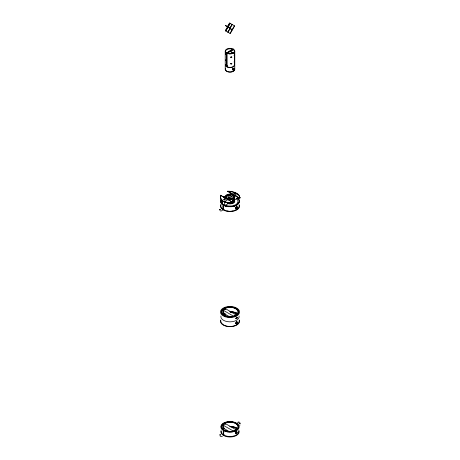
<?xml version="1.0" encoding="UTF-8"?>
<svg xmlns="http://www.w3.org/2000/svg" width="460" height="460" viewBox="0 0 460 460"><rect width="100%" height="100%" fill="white"/><g stroke="black" fill="none" stroke-linecap="round" stroke-linejoin="round"><path stroke-width="0.69" d="M226.504 197.162L226.504 196.311L231.012 198.869L232.576 198.335L233.496 197.438L228.988 194.833L228.988 195.552M231.012 199.094L233.496 197.662M224.744 200.117C225.935 200.485 223.761 199.295 225.371 199.801M234.381 55.085L234.14 55.666M234.381 61.611L234.203 62.238M227.579 191.205A9.556 4.473 8 0 1 236.773 193.338A9.556 4.473 8 0 1 239.298 197.967L239.234 198.22M225.319 53.923L225.549 53.343M225.319 60.438L225.549 59.857M234.68 55.303L234.462 55.884M234.68 61.83L234.462 62.399M234.14 55.372L234.341 54.815M234.14 61.893L234.341 61.329M225.59 53.711L225.377 54.234M234.41 55.533L234.634 54.987M234.41 62.048L234.634 61.502M225.59 60.231L225.388 60.737M235.302 192.918L235.405 192.964A9.413 4.393 8.1 0 1 237.883 194.396A9.568 4.479 8 0 1 239.223 198.277L227.596 191.228L239.252 197.955M224.497 199.83L224.928 199.531M239.976 424.862L239.752 425.379M223.14 207.684L223.14 207.167M223.416 433.216L223.623 432.814M231.834 57.322L231.299 57.609L230.678 57.287M231.834 63.836L231.299 64.13L230.678 63.802M231.564 57.166L231.012 57.442M231.564 63.681L230.995 63.992M223.623 433.331L223.416 432.699M227.533 26.496L229.552 23L234.646 25.944L230.259 33.54L225.342 30.694L229.724 23.103M225.515 30.797L227.533 27.301M225.63 30.86L230.011 23.27M225.877 31.004L230.259 23.408M232.03 24.432L230.011 27.928L225.515 25.329L225.342 25.633L232.202 29.595M227.821 32.125L232.202 24.535M227.993 32.229L230.011 28.738L232.03 29.9M230.011 33.396L234.399 25.8M230.983 57.166L231.846 57.011M230.983 63.681L231.846 63.532M230.678 56.988L231.575 56.856M230.678 63.503L231.575 63.371M236.779 206.707L236.779 207.782L235.75 208.529M236.779 430.18L235.98 430.79L236.779 430.359M236.658 433.147C235.347 434.171 237.826 432.526 236.779 431.791M236.779 207.782L235.675 208.575M222.536 210.381L220.903 211.1L219.788 210.456M236.779 315.365L225.705 308.792C222.669 309.315 223.428 311.863 223.221 313.087L229.454 316.687M222.117 204.269L222.117 200.635L225.618 197.949M228.097 203.677L224.595 205.7L224.595 202.066L228.097 199.381M237.561 422.337L238.815 421.912L239.936 422.562M238.038 423.073L238.567 422.815M222.439 436.212L221.001 436.615L219.978 435.815M232.49 201.963L233.496 201.014L233.496 199.899M232.576 201.917L233.427 201.141L233.214 200.853M235.675 430.974L235.186 431.233L235.75 430.928M233.22 49.03L226.469 52.929L226.469 66.033L227.113 65.734M232.973 49.456L226.717 53.072L226.78 66.211L227.205 66.016M226.78 53.107L233.53 49.208M233.283 49.64L227.027 53.251L227.027 66.096M228.994 194.568L231.006 193.407M231.903 194.321L235.405 193.189M234.295 431.612L234.841 431.394L234.295 431.791M237.952 194.453L234.381 195.753L234.381 200.336M229.252 194.793C229.868 196.265 227.821 195.414 229.017 195.034M235.094 194.189L235.48 194.091L234.657 194.005M224.589 202.072A9.568 6.4 -9.5 0 0 232.472 202.176L220.765 195.425A9.568 6.4 -9.6 0 0 222.105 200.64A9.401 6.296 -9.7 0 0 224.595 202.066L224.698 202.107M235.33 193.838L235.445 193.913M226.061 198.415L226.061 198.415A4.778 2.76 0 0 1 226.619 194.902A4.778 2.76 0 0 1 232.708 194.58L233.939 195.287A4.778 2.76 0 0 1 233.381 198.8A4.778 2.76 0 0 1 227.292 199.123L226.188 198.519L227.292 199.123M232.754 194.597L233.939 195.287M230.155 51.158L233.381 53.021M230.155 51.445L233.134 53.164M228.591 197.432L229.649 198.041M232.823 201.382L232.467 201.175A0.914 0.408 -50.5 0 1 233.128 200.226M220.765 195.425L232.472 202.181M236.279 206.741L236.756 207.017M236.233 208.219L236.756 208.524M233.605 316.216L223.221 310.224L225.705 308.792L225.705 309.327M229.454 431.681L223.221 428.082L223.221 425.218A8.021 4.635 0 0 1 225.705 423.786L236.083 429.778M233.605 431.21L223.221 425.218A0.92 0.586 -66 0 0 223.33 426.334M223.226 207.437L223.347 207.799M237.883 194.396L237.883 194.85M237.883 196.817L237.883 198.03L234.381 200.048A4.778 2.76 0 0 1 233.122 203.234A4.778 2.76 0 0 1 227.487 203.492M236.779 317.153L236.779 318.05M236.779 321.845L236.779 322.92A8.021 4.635 0 0 1 235.675 323.714M234.778 51.14A4.778 2.76 0 0 1 227.505 53.423A4.778 2.76 0 0 1 227.717 48.645A4.778 2.76 0 0 1 234.778 51.14L234.778 69.397M234.427 51.353L234.427 64.814M234.295 316.796L234.295 316.618A8.021 4.635 0 0 0 236.779 315.186M233.496 197.484L233.496 198.553M231.012 199.542L230.748 198.91A3.64 2.099 0 0 1 226.372 196.995A3.64 2.099 0 0 1 230.247 194.752A3.64 2.099 0 0 1 233.565 197.282M229.845 50.979L229.845 51.807M226.504 196.983L226.504 198.501M225.705 423.786L225.705 424.321M225.222 51.066L225.222 69.397M223.221 428.082A8.021 4.635 0 0 1 223.6 427.771M239.292 204.717A9.556 5.52 0 0 1 229.77 211.531A9.556 5.52 0 0 1 220.829 204.458M237.481 197.714A9.556 5.52 0 0 1 237.044 204.878A9.556 5.52 0 0 1 224.716 205.746A9.556 5.52 0 0 1 221.306 198.852M223.554 197.07A9.556 5.52 0 0 1 225.992 196.138M222.991 207.161A5.169 3.341 58 0 1 222.881 206.741M223.071 206.643A1.156 0.661 61.1 0 1 223.094 205.591M223.353 205.775A1.156 0.65 58.6 0 1 223.399 206.822M223.537 207.086A5.169 2.984 61.7 0 1 223.399 207.351M223.054 209.202A1.156 0.684 61.5 0 1 223.088 208.138M223.094 208.018A5.169 2.984 58.3 0 1 223.198 207.736M223.175 207.782A5.169 2.605 61.8 0 1 223.295 208.167M223.382 208.322A1.156 0.673 58.9 0 1 223.393 209.369M239.338 319.982A9.562 5.52 0 0 1 230 326.675A9.562 5.52 0 0 1 220.656 319.982M236.658 318.153A8.021 4.635 0 0 1 236.124 318.561M222.646 310.27A0.92 0.581 -65.4 0 1 223.318 309.407M223.341 311.334A0.92 0.471 -54.8 0 1 223.209 311.265M223.123 311.006A0.92 0.471 -54.8 0 1 223.376 310.293M236.555 317.147A0.92 0.466 -54.4 0 1 235.779 318.268M236.854 317.147A0.92 0.466 -54.6 0 1 236.532 318.078A0.92 0.466 -54.6 0 1 235.761 318.51M222.847 314.416A8.067 4.657 0 0 1 224.233 313.317A8.372 4.836 0 0 0 222.772 314.416M237.153 314.416A8.067 4.657 0 0 0 230.207 311.914A8.021 4.635 0 0 1 237.113 314.427M222.887 314.427A8.021 4.635 0 0 1 224.261 313.335M239.114 316.026A9.165 5.29 0 0 1 230 321.862A9.165 5.29 0 0 1 220.886 316.026M239.16 320.608A9.206 5.319 0 0 1 230 326.468A9.206 5.319 0 0 1 220.84 320.608M222.617 313.501A8.815 5.089 0 0 1 223.353 312.944M235.319 312.231A8.815 5.089 0 0 1 237.383 313.501M222.398 314.255A8.372 4.836 0 0 1 223.813 313.024M229.781 311.449A8.372 4.836 0 0 1 237.601 314.255M224.031 314.979A0.92 0.466 -54.6 0 1 224.238 314.847M236.515 321.753A0.92 0.466 -54.4 0 1 236.405 322.477A0.92 0.466 -54.4 0 1 235.779 323.138M236.198 321.948A0.92 0.466 -54.6 0 1 236.825 322.414A0.92 0.466 -54.6 0 1 235.761 323.38M230.218 312.024A8.372 4.836 0 0 1 237.228 314.416M236.722 323.685A8.021 4.635 0 0 1 236.285 324.035M237.262 324.035A8.815 5.089 0 0 1 237.147 324.133M222.853 324.133A8.815 5.089 0 0 1 222.738 324.035M222.795 313.927A8.815 5.089 0 0 1 224.135 313.059M231.581 311.851A8.815 5.089 0 0 1 237.147 313.881M238.953 430.583A9.165 5.29 0 0 1 230 437A9.165 5.29 0 0 1 221.047 430.583M232.582 426.633A9.165 5.29 0 0 1 237.337 428.536M236.273 431.698A0.92 0.586 -66 0 1 236.509 432.63A0.92 0.586 -66 0 1 235.733 433.418M235.514 433.372A0.92 0.586 -66 0 1 235.313 433.136M237.072 432.825A0.92 0.586 -65.6 0 1 236.509 433.648A0.92 0.586 -65.6 0 1 235.871 433.498M235.802 432.889A0.92 0.564 -55.8 0 1 236.411 432.124A0.92 0.564 -55.8 0 1 237.061 432.187M235.572 433.13A0.92 0.471 -54.8 0 1 236.078 432.187A0.92 0.471 -54.8 0 1 236.791 432.003M236.877 432.262A0.92 0.471 -54.8 0 1 236.371 433.268A0.92 0.471 -54.8 0 1 235.635 433.412M222.801 429.381A8.021 4.635 0 0 1 224.198 428.22M230.207 426.794A8.021 4.635 0 0 1 237.199 429.381M224.215 434.918A8.372 4.836 0 0 1 224.077 434.844M222.398 429.393A8.372 4.836 0 0 1 224.077 428.001M229.781 426.587A8.372 4.836 0 0 1 237.601 429.393M238.769 430.899A8.815 5.089 0 0 1 230.23 436.511A8.815 5.089 0 0 1 221.197 431.158M222.853 428.444A8.815 5.089 0 0 1 223.491 427.995M234.634 427.093A8.815 5.089 0 0 1 237.262 428.542M236.21 423.907A1.156 0.673 58.9 0 1 236.325 423.648M236.67 423.815A1.156 0.684 61.5 0 1 236.791 424.35M223.272 432.693A5.169 3.341 58 0 1 223.157 432.268M223.353 432.176A1.156 0.661 61.1 0 1 223.37 431.123M223.635 431.308A1.156 0.65 58.6 0 1 223.675 432.354M223.813 432.618A5.169 2.984 61.7 0 1 223.675 432.883M223.33 434.734A1.156 0.684 61.5 0 1 223.364 433.671M223.376 433.544A5.169 2.984 58.3 0 1 223.474 433.268M223.456 433.314A5.169 2.605 61.8 0 1 223.571 433.699M223.663 433.855A1.156 0.673 58.9 0 1 223.675 434.901M235.922 208.104A0.92 0.586 -66 0 0 236.538 206.764A0.92 0.581 -65.5 0 1 237.153 207.328A0.92 0.581 -65.5 0 1 236.509 208.437M235.922 207.931A0.92 0.466 -54.7 0 1 235.761 208.029M236.48 208.259A0.92 0.471 -55.1 0 1 235.813 208.052A0.92 0.471 -55.1 0 1 236.48 206.931M236.48 206.776A0.92 0.581 -65.5 0 1 237.124 207.31A0.92 0.581 -65.5 0 1 236.48 208.414M236.883 207A0.92 0.471 -54.9 0 1 236.233 208.121M236.233 208.282A0.92 0.586 -65.7 0 1 235.756 208.242M238.303 202.342A8.372 4.836 0 0 1 236.9 204.458M227.067 206.247A8.372 4.836 0 0 1 226.866 206.206M225.095 205.643A8.372 4.836 0 0 1 224.946 205.574M222.232 203.527A8.372 4.836 0 0 1 221.628 201.721M236.676 198.8A8.372 4.836 0 0 1 236.9 198.979M236.722 208.547A8.021 4.635 0 0 1 236.612 208.639M236.17 198.473A8.021 4.635 0 0 1 235.606 204.746A8.021 4.635 0 0 1 224.727 204.924M222.416 202.946A8.021 4.635 0 0 1 222.191 200.37M224.727 197.944A8.021 4.635 0 0 1 225.613 197.553M237.078 198.036A9.206 5.319 0 0 1 236.969 204.907A9.206 5.319 0 0 1 225.204 205.971A9.206 5.319 0 0 1 221.461 199.445M223.796 197.507A9.206 5.319 0 0 1 225.544 196.782M239.131 205.333A9.206 5.319 0 0 1 229.764 211.33A9.206 5.319 0 0 1 220.944 205.062M236.371 209.53A8.815 5.089 0 0 1 235.319 210.07M232.455 210.904A8.815 5.089 0 0 1 232.024 210.967M227.976 210.967A8.815 5.089 0 0 1 227.545 210.904M224.681 210.07A8.815 5.089 0 0 1 223.629 209.53M238.769 202.245A8.815 5.089 0 0 1 231.133 206.764M228.867 206.764A8.815 5.089 0 0 1 221.185 201.721M236.9 198.553A8.815 5.089 0 0 1 237.147 198.743M223.244 205.051A9.482 5.474 0 0 1 222.381 204.476M232.231 203.096A3.64 2.099 0 0 1 232.064 203.165M233.065 202.618A3.99 2.306 0 0 1 232.099 203.107M228.413 203.262A3.99 2.306 0 0 1 228.068 203.165M234.376 200.755A4.427 2.559 0 0 1 232.449 203.28A4.427 2.559 0 0 1 227.671 203.32M232.823 201.48A0.914 0.632 -73.1 0 1 232.524 201.492A0.914 0.408 -50.5 0 0 233.128 201.353M233.392 199.91A0.914 0.391 -49.6 0 1 232.817 201.135M233.134 199.927A0.914 0.627 -71.7 0 1 233.64 200.094M233.749 200.33A0.914 0.627 -71.7 0 1 233.134 201.658M226.533 197.938A0.914 0.402 -50.4 0 1 226.337 197.938M226.211 197.696A0.914 0.402 -50.4 0 1 226.435 197.11M233.381 201.79A0.914 0.621 -70.8 0 1 232.691 201.152A0.914 0.621 -70.8 0 1 233.387 200.071M233.375 200.347A0.914 0.414 -51.1 0 1 234.019 200.439A0.914 0.414 -51.1 0 1 233.375 201.497M226.153 197.806A0.914 0.621 -71 0 1 225.986 197.093M226.205 196.541A0.914 0.621 -71 0 1 226.533 196.242M236.756 207.092A0.92 0.477 -55.2 0 1 237.406 207.322A0.92 0.477 -55.2 0 1 236.756 208.432M236.762 208.581A0.92 0.581 -65.3 0 1 236.095 208.064A0.92 0.581 -65.3 0 1 236.762 206.942M236.509 208.276A0.92 0.471 -55.1 0 1 235.842 208.07A0.92 0.471 -55.1 0 1 236.509 206.948M232.421 201.94A9.556 6.394 -9.5 0 1 223.226 201.164A9.556 6.394 -9.5 0 1 220.702 195.178M227.527 191.527A9.568 4.479 8 0 1 235.411 192.958M234.347 68.252A4.778 2.76 0 0 1 230 72.157A4.778 2.76 0 0 1 225.653 68.252M233.392 68.39A0.868 0.604 -72.8 0 1 232.513 69.69M233.973 69.092A0.874 0.592 -70.3 0 1 232.789 69.747M232.904 69.218A0.874 0.408 -67.9 0 1 233.709 68.385M234.376 64.71A4.427 2.559 0 0 1 230 67.66A4.427 2.559 0 0 1 225.624 64.71M234.376 69.006A4.427 2.559 0 0 1 230 71.956A4.427 2.559 0 0 1 225.624 69.006M234.376 64.423A4.427 2.559 0 0 1 230 67.373A4.427 2.559 0 0 1 225.624 64.423M226.993 65.998A3.64 2.099 0 0 1 226.734 65.74M233.623 69.328A3.64 2.099 0 0 1 233.145 70.167M233.139 68.287A0.868 0.609 -74 0 1 232.536 69.558M219.518 209.357L220.392 209.38L219.518 209.357M228.666 195.552L229.103 195.563L228.672 195.534M239.608 197.754L240.482 197.806L239.625 197.702M219.799 434.884L220.673 434.913L219.799 434.884M239.332 423.608L240.206 423.637L239.332 423.608M234.663 193.855L235.198 193.792L234.68 193.838M223.405 314.933L225.158 313.881L223.405 314.933M236.814 323.524A0.92 0.471 -55 0 0 237.285 322.155A0.92 0.471 -55 0 0 236.158 323.035A0.92 0.471 -55 0 0 236.814 323.524M236.543 323.38A0.92 0.471 -54.8 0 0 237.038 322.011A0.92 0.471 -54.8 0 0 235.905 322.868A0.92 0.471 -54.8 0 0 236.509 323.363A0.92 0.471 -54.8 0 0 237.003 321.994A0.92 0.471 -54.8 0 0 235.876 322.851A0.92 0.471 -54.8 0 0 236.543 323.38M236.814 318.653A0.92 0.471 -55 0 0 237.285 317.285A0.92 0.471 -55 0 0 236.158 318.165A0.92 0.471 -55 0 0 236.814 318.653M225.222 316.767A9.556 5.52 0 0 0 239.556 311.989A9.556 5.52 0 0 0 225.222 307.211A9.556 5.52 0 0 0 225.222 316.767M225.595 316.394A8.815 5.089 0 0 0 238.815 311.989A8.815 5.089 0 0 0 225.595 307.585A8.815 5.089 0 0 0 225.595 316.394M225.814 316.175A8.372 4.836 0 0 0 238.372 311.989A8.372 4.836 0 0 0 225.814 307.803A8.372 4.836 0 0 0 225.814 316.175M225.986 316.003A8.021 4.635 0 0 0 238.021 311.989A8.021 4.635 0 0 0 225.986 307.976A8.021 4.635 0 0 0 225.986 316.003M225.808 430.79A8.021 4.635 0 0 0 238.021 426.96A8.021 4.635 0 0 0 226.17 422.769A8.021 4.635 0 0 0 225.808 430.79M225.624 430.962A8.372 4.836 0 0 0 238.372 426.966A8.372 4.836 0 0 0 226.004 422.591A8.372 4.836 0 0 0 225.624 430.962M225.4 431.181A8.815 5.089 0 0 0 238.809 426.972A8.815 5.089 0 0 0 225.791 422.372A8.815 5.089 0 0 0 225.4 431.181M225.216 431.353A9.165 5.29 0 0 0 239.16 426.978A9.165 5.29 0 0 0 225.624 422.194A9.165 5.29 0 0 0 225.216 431.353M229.275 197.576A1.449 0.834 0 0 0 231.449 196.851A1.449 0.834 0 0 0 229.275 196.127A1.449 0.834 0 0 0 229.275 197.576M227.918 198.818A3.99 2.306 0 0 0 233.99 196.909A3.99 2.306 0 0 0 228.097 194.827A3.99 2.306 0 0 0 227.918 198.818M227.689 199.03A4.427 2.559 0 0 0 234.427 196.914A4.427 2.559 0 0 0 227.884 194.603A4.427 2.559 0 0 0 227.689 199.03M233.45 69.644A0.874 0.598 -71.6 0 0 233.404 68.224A0.874 0.598 -71.6 0 0 232.484 69.27A0.874 0.598 -71.6 0 0 233.45 69.644M227.689 53.538A4.427 2.559 0 0 0 234.427 51.416A4.427 2.559 0 0 0 227.884 49.105A4.427 2.559 0 0 0 227.689 53.538"/></g></svg>
